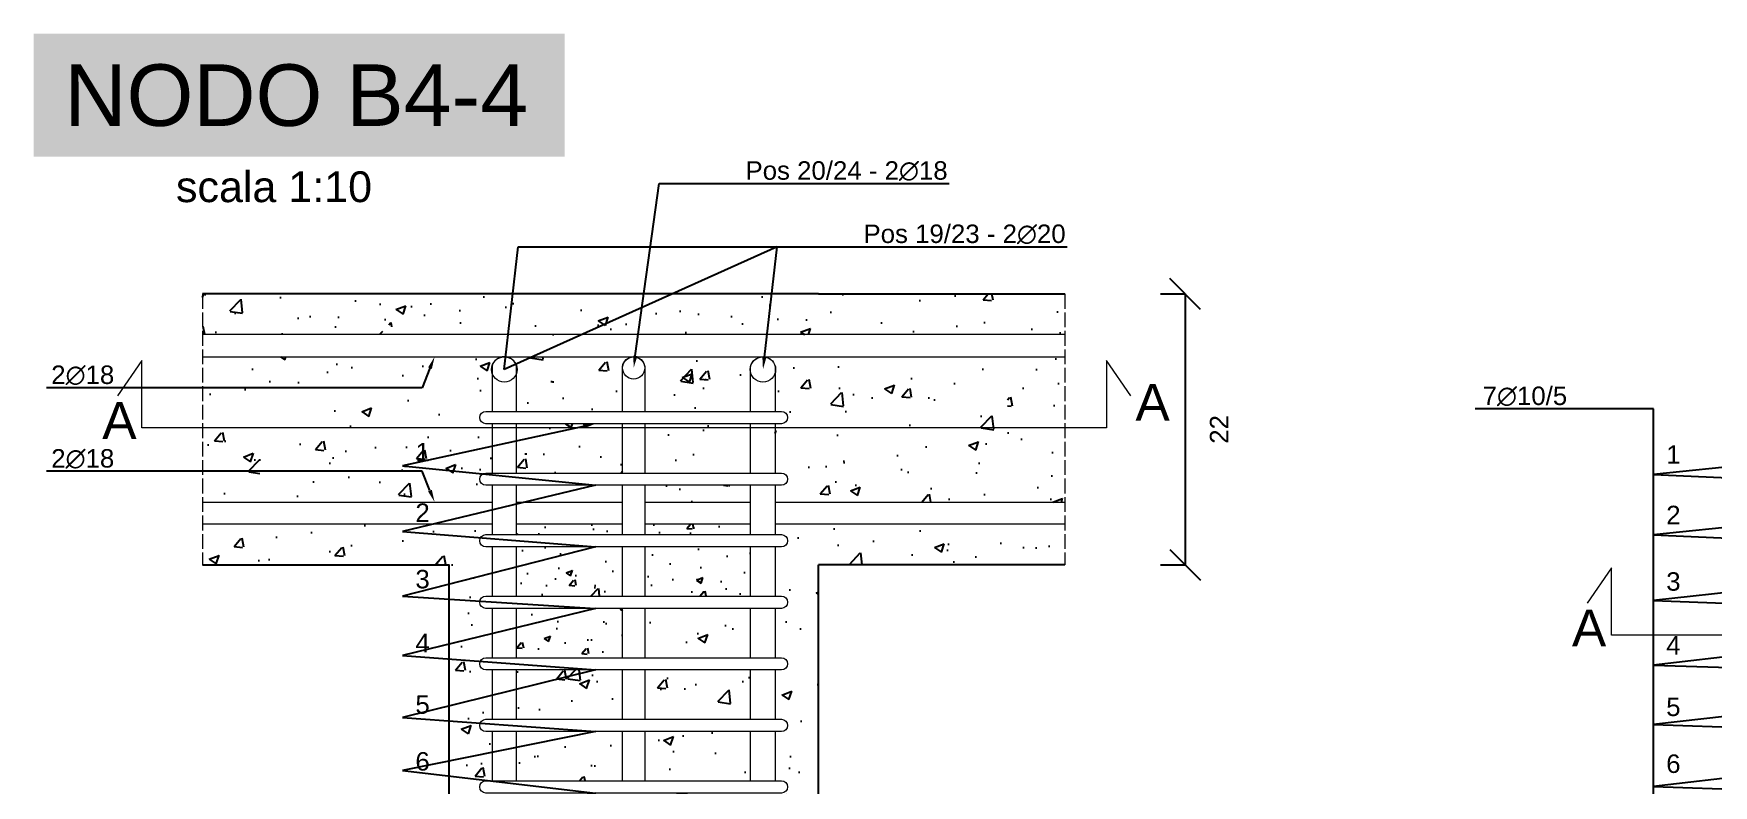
# Model space of a CAD drawing. Header units: millimetres. Extents: x -455371 to 117772, y -78417 to 116564.
# Drawn here: x -327047 to -325683, y 115953 to 116564 of the extents above; entities that cross this region are included whole.
import ezdxf
from ezdxf import colors
from ezdxf.entities.mleader import LeaderData, LeaderLine
from ezdxf.math import Vec2, Vec3

# ---------------------------------------------------------------- set-up
doc = ezdxf.new("R2010")
doc.units = ezdxf.units.MM
doc.linetypes.add('ACAD_ISO02W100', pattern=[15, 12, -3])
doc.layers.get('0').update_dxf_attribs({"color": 255})
for name, color, linetype, lineweight in [('armature', 5, 'Continuous', 18), ('Cls', 7, 'Continuous', 25), ('quote', 5, 'Continuous', 15), ('Scritte', 7, 'Continuous', 15), ('staffe', 10, 'Continuous', 15), ('tratteggio 1 a 50', 230, 'ACAD_ISO02W100', 15)]:
    doc.layers.add(name, color=color, linetype=linetype, lineweight=lineweight)
doc.layers.add('RETINI', color=253, linetype='Continuous')
doc.styles.get("Standard").update_dxf_attribs({"font": 'arial.ttf'})
doc.dimstyles.new('scala 1 a 10', dxfattribs={"dimtxt": 15, "dimasz": 25, "dimexe": 0.183, "dimexo": 0.1, "dimgap": 20, "dimtad": 2, "dimdec": 0, "dimlfac": 0.1, "dimzin": 0, "dimdsep": 46, "dimtxsty": 'Standard', "dimblk": 'OBLIQUE', "dimcen": -25, "dimadec": 0, "dimazin": 0, "dimtfac": 1, "dimtdec": 0, "dimtofl": 0, "dimtmove": 0, "dimatfit": 3, "dimfxl": 20, "dimfxlon": 1, "dimtolj": 1, "dimtzin": 0, "dimarcsym": 0})

# ---------------------------------------------------------------- blocks, each defined once
blk = doc.blocks.new('*U1375')
at = {"layer": 'staffe'}
blk.add_lwpolyline([(-120, 5), (120, 5, -1), (120, -5), (-120, -5, -1)], format="xyb", close=True, dxfattribs=at)
blk = doc.blocks.new('*U1376')
at = {"layer": 'armature', "color": 0, "linetype": 'ByBlock', "lineweight": -2, "transparency": 16777216}
for p in [(0, 300), (0, 250), (0, 200), (0, 150), (0, 100), (0, 50), (0, 0)]:
    blk.add_blockref('*U1375', p, dxfattribs=at)
blk = doc.blocks.new('_Oblique')
at = {"color": 0, "linetype": 'ByBlock', "lineweight": -2}
blk.add_line((-0.5, -0.5), (0.5, 0.5), dxfattribs=at)
blk = doc.blocks.new('*D2430')
at = {"layer": 'Defpoints', "color": 0, "transparency": 16777216}
for p in [(-326210.1, 116352.6), (-326210.1, 116132.6), (-326112.3, 116132.6)]:
    blk.add_point(p, dxfattribs=at)
at = {"layer": 'quote', "color": 0, "lineweight": -2, "transparency": 16777216}
for p, q in [((-326132.3, 116352.6), (-326112.1, 116352.6)), ((-326112.3, 116352.6), (-326112.3, 116132.6)), ((-326132.3, 116132.6), (-326112.1, 116132.6))]:
    blk.add_line(p, q, dxfattribs=at)
at = {"layer": 'quote', "color": 0, "lineweight": -2, "transparency": 16777216, "xscale": 25, "yscale": 25, "zscale": 25}
for p, rotation in [((-326112.3, 116352.6), 90), ((-326112.3, 116132.6), 270)]:
    blk.add_blockref('_Oblique', p, dxfattribs=dict(at, rotation=rotation))
at = {"layer": 'quote', "color": 0, "transparency": 16777216, "insert": (-326084.7, 116242.6), "char_height": 15, "attachment_point": 5, "rotation": 90}
blk.add_mtext('\\A1;22', dxfattribs=at)

msp = doc.modelspace()

# ---------------------------------------------------------------- hatches: boundary and pattern name
at = {"layer": 'RETINI'}
h = msp.add_hatch(dxfattribs=at)
h.set_pattern_fill('AR-CONC', color=256, scale=0.45)
h.paths.add_polyline_path([(-326210.1, 116352.6), (-326410.1, 116352.6), (-326710.1, 116352.6), (-326910.1, 116352.6), (-326910.1, 116319.6), (-326863.7, 116319.6), (-326863.7, 116323.6, -1), (-326855.7, 116323.6), (-326855.7, 116319.6), (-326763.7, 116319.6), (-326763.7, 116323.6, -1), (-326755.7, 116323.6), (-326755.7, 116319.6), (-326364.5, 116319.6), (-326364.5, 116323.6, -1), (-326356.5, 116323.6), (-326356.5, 116319.6), (-326264.5, 116319.6), (-326264.5, 116323.6, -1), (-326256.5, 116323.6), (-326256.5, 116319.6), (-326210.1, 116319.6)])
h = msp.add_hatch(dxfattribs=at)
h.set_pattern_fill('AR-CONC', color=256, scale=0.45)
h.paths.add_polyline_path([(-326863.7, 116301.6), (-326910.1, 116301.6), (-326910.1, 116183.6), (-326863.7, 116183.6), (-326863.7, 116242.6)])
h.paths.add_polyline_path([(-326763.7, 116301.6), (-326855.7, 116301.6), (-326855.7, 116242.6), (-326855.7, 116183.6), (-326763.7, 116183.6), (-326763.7, 116242.6)])
h.paths.add_polyline_path([(-326680.1, 116257.2), (-326675.1, 116257.2), (-326675.1, 116289.1, -0.055408), (-326675.3, 116291.3, -0.414214), (-326665.1, 116301.6), (-326755.7, 116301.6), (-326755.7, 116242.6), (-326755.7, 116183.6), (-326675.1, 116183.6), (-326675.1, 116197.2), (-326680.1, 116197.2, -1), (-326680.1, 116207.2), (-326675.1, 116207.2), (-326675.1, 116247.2), (-326680.1, 116247.2, -1)])
h.paths.add_polyline_path([(-326569.1, 116291.4, -0.02941), (-326569.1, 116292.5, -0.414214), (-326560.1, 116301.6), (-326665.1, 116301.6, -0.414214), (-326654.8, 116291.3, -0.055408), (-326655.1, 116289.1), (-326655.1, 116257.2), (-326569.1, 116257.2)])
h.paths.add_polyline_path([(-326465.1, 116289.1, -0.055408), (-326465.3, 116291.3, -0.414214), (-326455.1, 116301.6), (-326560.1, 116301.6, -0.380173), (-326551.1, 116293.6, -0.02941), (-326551, 116292.5, -0.02941), (-326551.1, 116291.4), (-326551.1, 116257.2), (-326465.1, 116257.2)])
h.paths.add_polyline_path([(-326465.1, 116247.2), (-326551.1, 116247.2), (-326551.1, 116207.2), (-326465.1, 116207.2)])
h.paths.add_polyline_path([(-326569.1, 116247.2), (-326655.1, 116247.2), (-326655.1, 116207.2), (-326569.1, 116207.2)])
h.paths.add_polyline_path([(-326569.1, 116197.2), (-326655.1, 116197.2), (-326655.1, 116183.6), (-326569.1, 116183.6)])
h.paths.add_polyline_path([(-326465.1, 116197.2), (-326551.1, 116197.2), (-326551.1, 116183.6), (-326465.1, 116183.6)])
h.paths.add_polyline_path([(-326364.5, 116242.6), (-326364.5, 116301.6), (-326455.1, 116301.6, -0.350756), (-326445.1, 116293.6, -0.055408), (-326444.8, 116291.3, -0.055408), (-326445.1, 116289.1), (-326445.1, 116257.2), (-326440.1, 116257.2, -1), (-326440.1, 116247.2), (-326445.1, 116247.2), (-326445.1, 116207.2), (-326440.1, 116207.2, -1), (-326440.1, 116197.2), (-326445.1, 116197.2), (-326445.1, 116183.6), (-326364.5, 116183.6)])
h.paths.add_polyline_path([(-326264.5, 116301.6), (-326356.5, 116301.6), (-326356.5, 116242.6), (-326356.5, 116183.6), (-326264.5, 116183.6), (-326264.5, 116242.6)])
h.paths.add_polyline_path([(-326210.1, 116301.6), (-326256.5, 116301.6), (-326256.5, 116242.6), (-326256.5, 116183.6), (-326210.1, 116183.6)])
h = msp.add_hatch(dxfattribs=at)
h.set_pattern_fill('AR-CONC', color=256, scale=0.45)
edge = h.paths.add_edge_path()
edge.add_line((-326445.1, 115707.6), (-326410.1, 115707.6))
edge.add_line((-326410.1, 115707.6), (-326410.1, 116132.6))
edge.add_line((-326410.1, 116132.6), (-326210.1, 116132.6))
edge.add_line((-326210.1, 116132.6), (-326210.1, 116165.6))
edge.add_line((-326210.1, 116165.6), (-326256.5, 116165.6))
edge.add_line((-326256.5, 116165.6), (-326256.5, 116161.6))
edge.add_arc((-326260.5, 116161.6), 4, -179.9782, 0.0218, ccw=False)
edge.add_line((-326264.5, 116161.5), (-326264.5, 116165.6))
edge.add_line((-326264.5, 116165.6), (-326356.5, 116165.6))
edge.add_line((-326356.5, 116165.6), (-326356.5, 116161.6))
edge.add_arc((-326360.5, 116161.6), 4, -179.9782, 0.0218, ccw=False)
edge.add_line((-326364.5, 116161.5), (-326364.5, 116165.6))
edge.add_line((-326364.5, 116165.6), (-326445.1, 116165.6))
edge.add_line((-326445.1, 116165.6), (-326445.1, 116157.2))
edge.add_line((-326445.1, 116157.2), (-326440.1, 116157.2))
edge.add_arc((-326440.1, 116152.2), 5, -90, 90, ccw=False)
edge.add_line((-326440.1, 116147.2), (-326445.1, 116147.2))
edge.add_line((-326445.1, 116147.2), (-326445.1, 116107.2))
edge.add_line((-326445.1, 116107.2), (-326440.1, 116107.2))
edge.add_arc((-326440.1, 116102.2), 5, -90, 90, ccw=False)
edge.add_line((-326440.1, 116097.2), (-326445.1, 116097.2))
edge.add_line((-326445.1, 116097.2), (-326445.1, 116057.2))
edge.add_line((-326445.1, 116057.2), (-326440.1, 116057.2))
edge.add_arc((-326440.1, 116052.2), 5, -90, 90, ccw=False)
edge.add_line((-326440.1, 116047.2), (-326445.1, 116047.2))
edge.add_line((-326445.1, 116047.2), (-326445.1, 116007.2))
edge.add_line((-326445.1, 116007.2), (-326440.1, 116007.2))
edge.add_arc((-326440.1, 116002.2), 5, -90, 90, ccw=False)
edge.add_line((-326440.1, 115997.2), (-326445.1, 115997.2))
edge.add_line((-326445.1, 115997.2), (-326445.1, 115957.2))
edge.add_line((-326445.1, 115957.2), (-326440.1, 115957.2))
edge.add_arc((-326440.1, 115952.2), 5, -90, 90, ccw=False)
edge.add_line((-326440.1, 115947.2), (-326445.1, 115947.2))
edge.add_line((-326445.1, 115947.2), (-326445.1, 115807.6))
edge.add_line((-326445.1, 115807.6), (-326440.1, 115807.6))
edge.add_arc((-326440.1, 115802.6), 5, -90, 90, ccw=False)
edge.add_line((-326440.1, 115797.6), (-326445.1, 115797.6))
edge.add_line((-326445.1, 115797.6), (-326445.1, 115707.6))
edge = h.paths.add_edge_path()
edge.add_line((-326710.1, 115707.6), (-326675.1, 115707.6))
edge.add_line((-326675.1, 115707.6), (-326675.1, 115797.6))
edge.add_line((-326675.1, 115797.6), (-326680.1, 115797.6))
edge.add_arc((-326680.1, 115802.6), 5, 90, 270, ccw=False)
edge.add_line((-326680.1, 115807.6), (-326675.1, 115807.6))
edge.add_line((-326675.1, 115807.6), (-326675.1, 115947.2))
edge.add_line((-326675.1, 115947.2), (-326680.1, 115947.2))
edge.add_arc((-326680.1, 115952.2), 5, 90, 270, ccw=False)
edge.add_line((-326680.1, 115957.2), (-326675.1, 115957.2))
edge.add_line((-326675.1, 115957.2), (-326675.1, 115997.2))
edge.add_line((-326675.1, 115997.2), (-326680.1, 115997.2))
edge.add_arc((-326680.1, 116002.2), 5, 90, 270, ccw=False)
edge.add_line((-326680.1, 116007.2), (-326675.1, 116007.2))
edge.add_line((-326675.1, 116007.2), (-326675.1, 116047.2))
edge.add_line((-326675.1, 116047.2), (-326680.1, 116047.2))
edge.add_arc((-326680.1, 116052.2), 5, 90, 270, ccw=False)
edge.add_line((-326680.1, 116057.2), (-326675.1, 116057.2))
edge.add_line((-326675.1, 116057.2), (-326675.1, 116097.2))
edge.add_line((-326675.1, 116097.2), (-326680.1, 116097.2))
edge.add_arc((-326680.1, 116102.2), 5, 90, 270, ccw=False)
edge.add_line((-326680.1, 116107.2), (-326675.1, 116107.2))
edge.add_line((-326675.1, 116107.2), (-326675.1, 116147.2))
edge.add_line((-326675.1, 116147.2), (-326680.1, 116147.2))
edge.add_arc((-326680.1, 116152.2), 5, 90, 270, ccw=False)
edge.add_line((-326680.1, 116157.2), (-326675.1, 116157.2))
edge.add_line((-326675.1, 116157.2), (-326675.1, 116165.6))
edge.add_line((-326675.1, 116165.6), (-326755.7, 116165.6))
edge.add_line((-326755.7, 116165.6), (-326755.7, 116161.6))
edge.add_arc((-326759.7, 116161.6), 4, -179.9782, 0.0218, ccw=False)
edge.add_line((-326763.7, 116161.5), (-326763.7, 116165.6))
edge.add_line((-326763.7, 116165.6), (-326855.7, 116165.6))
edge.add_line((-326855.7, 116165.6), (-326855.7, 116161.6))
edge.add_arc((-326859.7, 116161.6), 4, -179.9782, 0.0218, ccw=False)
edge.add_line((-326863.7, 116161.5), (-326863.7, 116165.6))
edge.add_line((-326863.7, 116165.6), (-326910.1, 116165.6))
edge.add_line((-326910.1, 116165.6), (-326910.1, 116132.6))
edge.add_line((-326910.1, 116132.6), (-326710.1, 116132.6))
edge.add_line((-326710.1, 116132.6), (-326710.1, 115707.6))
h = msp.add_hatch(dxfattribs=at)
h.set_pattern_fill('AR-CONC', color=256, scale=0.29)
h.set_pattern_definition([(50, (-65.164, 0), (52.833554, -4.622335), [5.5245, -60.7695]), (355, (-65.164, 0), (-10.220592, 55.406485), [4.4196, -48.615769]), (100.451445, (-60.76, -0.385), (42.612962, 50.784148), [4.6951026, -51.646171]), (46.1842, (-65.164, 14.73), (78.612922, -12.192275), [8.28675, -91.15425]), (96.635558, (-58.61, 13.716), (68.847199, 71.753576), [7.042657, -77.469326]), (351.18415, (-65.16, 14.73), (68.847199, 71.753576), [6.62939, -72.923322]), (21, (-57.8, 11.05), (43.9681735, -29.6569075), [5.5245, -60.7695]), (326, (-57.8, 11.05), (17.922588, 53.41451), [4.4196, -48.6156]), (71.451445, (-54.134, 8.58), (61.8907616, 23.757603), [4.6951026, -51.646082]), (37.5, (-65.164, 0), (0.8956949, 24.5209613), [0, -48.02632, 0, -49.3522, 0, -48.79975]), (7.5, (-65.164, 0), (19.3777021, 29.0523667), [0, -28.13812, 0, -46.92142, 0, -18.59915]), (327.5, (-81.59, 0), (39.3212726, -1.6613358), [0, -18.415, 0, -57.4548, 0, -76.2381]), (317.5, (-88.956, 0), (42.9574626, 7.3736824), [0, -23.9395, 0, -38.15588, 0, -54.1401])])
h.paths.add_polyline_path([(-326569.1, 116147.2), (-326655.1, 116147.2), (-326655.1, 116107.2), (-326569.1, 116107.2)])
h.paths.add_polyline_path([(-326569.1, 116165.6), (-326655.1, 116165.6), (-326655.1, 116157.2), (-326569.1, 116157.2)])
h.paths.add_polyline_path([(-326465.1, 116165.6), (-326551.1, 116165.6), (-326551.1, 116157.2), (-326465.1, 116157.2)])
h.paths.add_polyline_path([(-326465.1, 116147.2), (-326551.1, 116147.2), (-326551.1, 116107.2), (-326465.1, 116107.2)])
h.paths.add_polyline_path([(-326569.1, 116097.2), (-326655.1, 116097.2), (-326655.1, 116057.2), (-326569.1, 116057.2)])
h = msp.add_hatch(dxfattribs=at)
h.set_pattern_fill('AR-CONC', color=256, scale=0.45)
h.paths.add_polyline_path([(-326465.1, 115797.6), (-326551.1, 115797.6), (-326551.1, 115707.6), (-326465.1, 115707.6)])
h.paths.add_polyline_path([(-326569.1, 115797.6), (-326655.1, 115797.6), (-326655.1, 115707.6), (-326569.1, 115707.6)])
h.paths.add_polyline_path([(-326569.1, 115947.2), (-326655.1, 115947.2), (-326655.1, 115807.6), (-326569.1, 115807.6)])
h.paths.add_polyline_path([(-326465.1, 115947.2), (-326551.1, 115947.2), (-326551.1, 115807.6), (-326465.1, 115807.6)])
h.paths.add_polyline_path([(-326465.1, 115997.2), (-326551.1, 115997.2), (-326551.1, 115957.2), (-326465.1, 115957.2)])
h.paths.add_polyline_path([(-326569.1, 115997.2), (-326655.1, 115997.2), (-326655.1, 115957.2), (-326569.1, 115957.2)])
h.paths.add_polyline_path([(-326569.1, 116047.2), (-326655.1, 116047.2), (-326655.1, 116007.2), (-326569.1, 116007.2)])
h.paths.add_polyline_path([(-326465.1, 116047.2), (-326551.1, 116047.2), (-326551.1, 116007.2), (-326465.1, 116007.2)])
h.paths.add_polyline_path([(-326465.1, 116097.2), (-326551.1, 116097.2), (-326551.1, 116057.2), (-326465.1, 116057.2)])

# ---------------------------------------------------------------- linework, layer by layer
at = {"layer": 'armature'}
for p, q in [((-326863.7, 116319.6), (-326910.1, 116319.6)), ((-326210.1, 116319.6), (-326910.1, 116319.6)), ((-326763.7, 116319.6), (-326855.7, 116319.6)), ((-326264.5, 116319.6), (-326356.5, 116319.6)), ((-326210.1, 116319.6), (-326256.5, 116319.6)), ((-326910.1, 116301.6), (-326863.7, 116301.6)), ((-326910.1, 116301.6), (-326210.1, 116301.6)), ((-326855.7, 116301.6), (-326763.7, 116301.6)), ((-326356.5, 116301.6), (-326264.5, 116301.6)), ((-326256.5, 116301.6), (-326210.1, 116301.6)), ((-326910.1, 116183.6), (-326863.7, 116183.6)), ((-326910.1, 116183.6), (-326675.1, 116183.6)), ((-326855.7, 116183.6), (-326763.7, 116183.6)), ((-326655.1, 116183.6), (-326569.1, 116183.6)), ((-326551.1, 116183.6), (-326465.1, 116183.6)), ((-326445.1, 116183.6), (-326210.1, 116183.6)), ((-326256.5, 116183.6), (-326210.1, 116183.6)), ((-326863.7, 116165.6), (-326910.1, 116165.6)), ((-326675.1, 116165.6), (-326910.1, 116165.6)), ((-326763.7, 116165.6), (-326855.7, 116165.6)), ((-326569.1, 116165.6), (-326655.1, 116165.6)), ((-326465.1, 116165.6), (-326551.1, 116165.6)), ((-326210.1, 116165.6), (-326445.1, 116165.6)), ((-326210.1, 116165.6), (-326256.5, 116165.6))]:
    msp.add_line(p, q, dxfattribs=at)
for points in [[(-326655.1, 116257.2), (-326655.1, 116293.6, 0.799925), (-326675.1, 116293.6), (-326675.1, 116257.2)], [(-326569.1, 116257.2), (-326569.1, 116293.6, -0.888806), (-326551.1, 116293.6), (-326551.1, 116257.2)], [(-326465.1, 116257.2), (-326465.1, 116293.6, -0.799925), (-326445.1, 116293.6), (-326445.1, 116257.2)]]:
    msp.add_lwpolyline(points, format="xyb", dxfattribs=at)
for points in [[(-326675.1, 116247.2), (-326675.1, 116207.2)], [(-326655.1, 116207.2), (-326655.1, 116247.2)], [(-326569.1, 116207.2), (-326569.1, 116247.2)], [(-326551.1, 116247.2), (-326551.1, 116207.2)], [(-326465.1, 116207.2), (-326465.1, 116247.2)], [(-326445.1, 116247.2), (-326445.1, 116207.2)], [(-326675.1, 116197.2), (-326675.1, 116157.2)], [(-326655.1, 116157.2), (-326655.1, 116197.2)], [(-326569.1, 116157.2), (-326569.1, 116197.2)], [(-326551.1, 116197.2), (-326551.1, 116157.2)], [(-326465.1, 116157.2), (-326465.1, 116197.2)], [(-326445.1, 116197.2), (-326445.1, 116157.2)], [(-326675.1, 116147.2), (-326675.1, 116107.2)], [(-326655.1, 116107.2), (-326655.1, 116147.2)], [(-326569.1, 116107.2), (-326569.1, 116147.2)], [(-326551.1, 116147.2), (-326551.1, 116107.2)], [(-326465.1, 116107.2), (-326465.1, 116147.2)], [(-326445.1, 116147.2), (-326445.1, 116107.2)], [(-326675.1, 116097.2), (-326675.1, 116057.2)], [(-326655.1, 116057.2), (-326655.1, 116097.2)], [(-326569.1, 116057.2), (-326569.1, 116097.2)], [(-326551.1, 116097.2), (-326551.1, 116057.2)], [(-326465.1, 116057.2), (-326465.1, 116097.2)], [(-326445.1, 116097.2), (-326445.1, 116057.2)], [(-326675.1, 116047.2), (-326675.1, 116007.2)], [(-326655.1, 116007.2), (-326655.1, 116047.2)], [(-326569.1, 116007.2), (-326569.1, 116047.2)], [(-326551.1, 116047.2), (-326551.1, 116007.2)], [(-326465.1, 116007.2), (-326465.1, 116047.2)], [(-326445.1, 116047.2), (-326445.1, 116007.2)], [(-326675.1, 115997.2), (-326675.1, 115957.2)], [(-326655.1, 115957.2), (-326655.1, 115997.2)], [(-326569.1, 115957.2), (-326569.1, 115997.2)], [(-326551.1, 115997.2), (-326551.1, 115957.2)], [(-326465.1, 115957.2), (-326465.1, 115997.2)], [(-326445.1, 115997.2), (-326445.1, 115957.2)]]:
    msp.add_lwpolyline(points, dxfattribs=at)
for centre, radius in [((-326665.1, 116291.3), 10.3), ((-326560.1, 116292.5), 9.06), ((-326455.1, 116291.3), 10.3)]:
    msp.add_circle(centre, radius, dxfattribs=at)
at = {"layer": 'Cls'}
for points in [[(-326410.1, 116352.6), (-326710.1, 116352.6), (-326910.1, 116352.6)], [(-326410.1, 116352.6), (-326210.1, 116352.6)], [(-326910.1, 116132.6), (-326710.1, 116132.6), (-326710.1, 115707.6)], [(-326910.1, 116132.6), (-326710.1, 116132.6)], [(-326210.1, 116132.6), (-326410.1, 116132.6)], [(-326410.1, 115707.6), (-326410.1, 116132.6)]]:
    msp.add_lwpolyline(points, dxfattribs=at)
at = {"layer": 'quote'}
for p, q in [((-326959.5, 116298.7), (-326979.1, 116269.9)), ((-326959.5, 116243.9), (-326959.5, 116298.7)), ((-326156.5, 116269.9), (-326176.1, 116298.7)), ((-326176.1, 116298.7), (-326176.1, 116243.9)), ((-326176.1, 116243.9), (-326959.5, 116243.9)), ((-326176.1, 116243.9), (-326176.1, 116243.9)), ((-326176.1, 116243.9), (-326176.1, 116243.9)), ((-326176.1, 116243.9), (-326176.1, 116243.9)), ((-325766.2, 116130.2), (-325785.8, 116101.4)), ((-325766.2, 116075.4), (-325766.2, 116130.2)), ((-324821.7, 116075.4), (-325766.2, 116075.4))]:
    msp.add_line(p, q, dxfattribs=at)
at = {"layer": 'tratteggio 1 a 50'}
for points in [[(-326910.1, 116352.6), (-326910.1, 116132.6)], [(-326210.1, 116352.6), (-326210.1, 116132.6)]]:
    msp.add_lwpolyline(points, dxfattribs=at)

# ---------------------------------------------------------------- block references
at = {"layer": 'armature'}
msp.add_blockref('*U1376', (-326560.1, 115952.2), dxfattribs=at)

# ---------------------------------------------------------------- texts
at = {"layer": 'Scritte', "insert": (-327022.3, 116539.1), "char_height": 50, "attachment_point": 1, "bg_fill": 1, "box_fill_scale": 1.5, "bg_fill_color": 253, "bg_fill_transparency": 0}
msp.add_mtext_dynamic_manual_height_columns('NODO B4-4', width=381.215, gutter_width=12.5, heights=[0], dxfattribs=at)
at = {"layer": 'Scritte', "attachment_point": 1}
for s, width, heights, insert, char_height in [('scala 1:10', 172.003, [34.7], (-326931.7, 116452.2), 25), ('\\pxt16;A', 52.404, [0], (-326152.7, 116279.6), 30), ('\\pxt16;A', 52.404, [0], (-326991.6, 116264.8), 30), ('1', 62.827, [0], (-326737.3, 116231.6), 15), ('1', 62.827, [0], (-325721.7, 116229.7), 15), ('2', 62.827, [0], (-326737.3, 116182.5), 15), ('2', 62.827, [0], (-325721.7, 116180.6), 15), ('3', 62.827, [0], (-326737.3, 116128.5), 15), ('3', 62.827, [0], (-325721.7, 116126.6), 15), ('\\pxt16;A', 52.404, [0], (-325798.3, 116096.3), 30), ('4', 62.827, [0], (-326737.3, 116076.6), 15), ('4', 62.827, [0], (-325721.7, 116074.7), 15), ('5', 62.827, [0], (-326737.3, 116026.7), 15), ('5', 62.827, [0], (-325721.7, 116024.8), 15), ('6', 62.827, [0], (-326737.3, 115980.5), 15), ('6', 62.827, [0], (-325721.7, 115978.6), 15)]:
    msp.add_mtext_dynamic_manual_height_columns(s, width=width, gutter_width=12.5, heights=heights, dxfattribs=dict(at, insert=insert, char_height=char_height))

# ---------------------------------------------------------------- dimensions: what is measured, and where the dimension line sits
at = {"layer": 'quote'}
dim = msp.add_linear_dim(base=(-326112.3, 116132.6), p1=(-326210.1, 116352.6), p2=(-326210.1, 116132.6), angle=90, dimstyle='scala 1 a 10', dxfattribs=at)
dim.commit()
dim.dimension.update_dxf_attribs({"geometry": '*D2430', "text_midpoint": (-326084.7, 116242.6)})

# ---------------------------------------------------------------- leaders
ml = msp.add_multileader_mtext('Standard', dxfattribs=at)
ml.set_content('Pos 20/24 - 2∅18', color=256)
ml.set_leader_properties()
ml.build(insert=Vec2(0, 0))
ml.multileader.update_dxf_attribs({"text_left_attachment_type": 6, "text_right_attachment_type": 6, "dogleg_length": 20, "arrow_head_size": 10})
ctx = ml.context
ctx.base_point, ctx.char_height, ctx.arrow_head_size, ctx.landing_gap_size, ctx.plane_origin = Vec3(-326519.3, 116442.4), 15, 10, 50, Vec3(-326556.1, 116381.9)
ctx.left_attachment, ctx.right_attachment = 6, 6
notes = []
notes.append((ctx, [(0, (1, 1, 0), (-326539.3, 116442.4), (1, 0), 20, [(1, [(-326560.1, 116292.5), (-326539.3, 116442.4)], 0, [])])]))
ctx.mtext.insert, ctx.mtext.flow_direction = Vec3(-326469.3, 116460.4), 5
ml = msp.add_multileader_mtext('Standard', dxfattribs=at)
ml.set_content('Pos 19/23 - 2∅20', color=256)
ml.set_leader_properties()
ml.build(insert=Vec2(0, 0))
ml.multileader.update_dxf_attribs({"text_left_attachment_type": 6, "text_right_attachment_type": 6, "dogleg_length": 20, "arrow_head_size": 10})
ctx = ml.context
ctx.base_point, ctx.char_height, ctx.arrow_head_size, ctx.landing_gap_size, ctx.plane_origin = Vec3(-326423.5, 116391), 15, 10, 50, Vec3(-326451.1, 116380.7)
ctx.left_attachment, ctx.right_attachment = 6, 6
notes.append((ctx, [(0, (1, 1, 0), (-326443.5, 116391), (1, 0), 20, [(0, [(-326455.1, 116291.3), (-326443.5, 116391), (-326665.1, 116291.3), (-326653.9, 116391)], 0, [])])]))
ctx.mtext.insert, ctx.mtext.flow_direction = Vec3(-326373.5, 116409), 5
ml = msp.add_multileader_mtext('Standard', dxfattribs=at)
ml.set_content('2∅18', color=256)
ml.set_leader_properties()
ml.build(insert=Vec2(0, 0))
ml.multileader.update_dxf_attribs({"text_left_attachment_type": 6, "text_right_attachment_type": 6, "dogleg_length": 20, "arrow_head_size": 10})
ctx = ml.context
ctx.base_point, ctx.char_height, ctx.arrow_head_size, ctx.landing_gap_size, ctx.plane_origin = Vec3(-327081.5, 116276.5), 15, 10, 50, Vec3(-327036.1, 116230.1)
ctx.left_attachment, ctx.right_attachment, ctx.text_align_type = 6, 6, 2
notes.append((ctx, [(0, (1, 1, 0), (-326911.8, 116276.5), (-1, 0), 20, [(0, [(-326721.7, 116301.6), (-326731.9, 116276.5)], 0, [])])]))
ctx.mtext.insert, ctx.mtext.alignment, ctx.mtext.flow_direction = Vec3(-326981.8, 116294.5), 3, 5
ml = msp.add_multileader_mtext('Standard', dxfattribs=at)
ml.set_content('7∅10/5', color=256)
ml.set_leader_properties()
ml.build(insert=Vec2(0, 0))
ml.multileader.update_dxf_attribs({"text_left_attachment_type": 6, "text_right_attachment_type": 6, "dogleg_length": 20, "arrow_head_size": 10})
ctx = ml.context
ctx.base_point, ctx.char_height, ctx.arrow_head_size, ctx.landing_gap_size, ctx.plane_origin = Vec3(-325919, 116259.4), 15, 10, 50, Vec3(-325501.2, 116335.5)
ctx.left_attachment, ctx.right_attachment, ctx.text_align_type = 6, 6, 2
notes.append((ctx, [(0, (1, 1, 0), (-325732.1, 116259.4), (-1, 0), 20, [(6, [(-325392.7, 116241.1), (-325732.1, 116206), (-325392.7, 116191.1), (-325732.1, 116157.1), (-325392.7, 116141.1), (-325732.1, 116103.7), (-325392.7, 116091.1), (-325732.1, 116051.1), (-325392.7, 116041.1), (-325732.1, 116003), (-325392.7, 115991.1), (-325732.1, 115952.7), (-325392.7, 115941.1), (-325732.1, 115909.5)], 0, [])])]))
ctx.mtext.insert, ctx.mtext.alignment, ctx.mtext.flow_direction = Vec3(-325802.1, 116277.4), 3, 5
ml = msp.add_multileader_mtext('Standard', dxfattribs=at)
ml.set_content('7∅10/5', color=256)
ml.set_leader_properties()
ml.build(insert=Vec2(0, 0))
ml.multileader.update_dxf_attribs({"text_left_attachment_type": 6, "text_right_attachment_type": 6, "dogleg_length": 20, "arrow_head_size": 10})
ctx = ml.context
ctx.base_point, ctx.char_height, ctx.arrow_head_size, ctx.landing_gap_size, ctx.plane_origin = Vec3(-326934.7, 115849.8), 15, 10, 50, Vec3(-326699.7, 116391.6)
ctx.left_attachment, ctx.right_attachment, ctx.text_align_type = 6, 6, 2
notes.append((ctx, [(0, (1, 1, 0), (-326747.8, 115849.8), (-1, 0), 20, [(7, [(-326591.1, 116247.2), (-326747.8, 116213.1), (-326591.1, 116197.2), (-326747.8, 116159.7), (-326591.1, 116147.2), (-326747.8, 116107.2), (-326591.1, 116097.2), (-326747.8, 116059), (-326591.1, 116047.2), (-326747.8, 116008.7), (-326591.1, 115997.2), (-326747.8, 115965.6), (-326591.1, 115947.2), (-326747.8, 115916.6)], 0, [])])]))
ctx.mtext.insert, ctx.mtext.alignment, ctx.mtext.flow_direction = Vec3(-326817.8, 115867.8), 3, 5
ml = msp.add_multileader_mtext('Standard', dxfattribs=at)
ml.set_content('2∅18', color=256)
ml.set_leader_properties()
ml.build(insert=Vec2(0, 0))
ml.multileader.update_dxf_attribs({"text_left_attachment_type": 6, "text_right_attachment_type": 6, "dogleg_length": 20, "arrow_head_size": 10})
ctx = ml.context
ctx.base_point, ctx.char_height, ctx.arrow_head_size, ctx.landing_gap_size, ctx.plane_origin = Vec3(-327081.5, 116208.6), 15, 10, 50, Vec3(-327036.1, 116255)
ctx.left_attachment, ctx.right_attachment, ctx.text_align_type = 6, 6, 2
notes.append((ctx, [(0, (1, 1, 0), (-326911.8, 116208.6), (-1, 0), 20, [(0, [(-326721.7, 116183.6), (-326731.9, 116208.6)], 0, [])])]))
ctx.mtext.insert, ctx.mtext.alignment, ctx.mtext.flow_direction = Vec3(-326981.8, 116226.6), 3, 5
for ctx, leaders in notes:
    for number, flags, end, landing, length, lines in leaders:
        leader = LeaderData()
        leader.index, (leader.has_last_leader_line, leader.has_dogleg_vector, leader.attachment_direction) = number, flags
        leader.last_leader_point, leader.dogleg_vector, leader.dogleg_length = Vec3(end), Vec3(landing), length
        for number, points, colour, breaks in lines:
            line = LeaderLine()
            line.index, line.vertices, line.color, line.breaks = number, Vec3.list(points), colors.encode_raw_color(colour), breaks
            leader.lines.append(line)
        ctx.leaders.append(leader)

doc.saveas('drawing.dxf')
